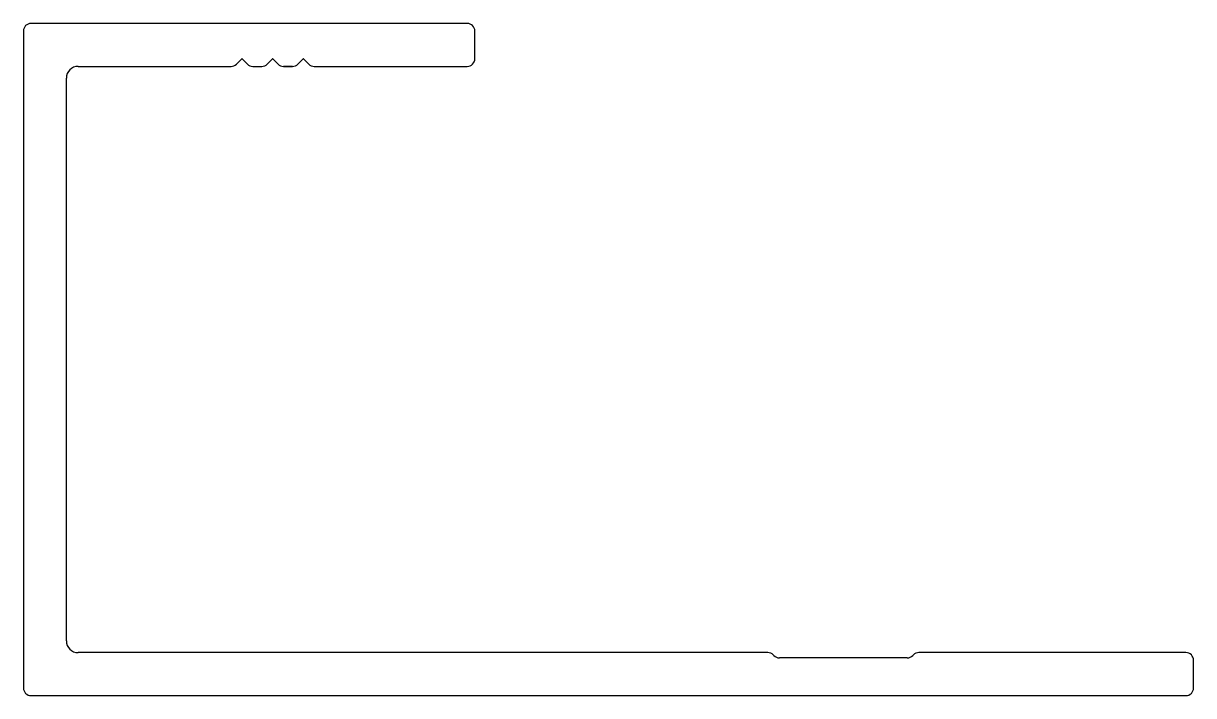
# Model space of a CAD drawing. Header units: inches. Extents: x -16.5 to 21.6, y -0.1 to 21.8.
import ezdxf

# ---------------------------------------------------------------- set-up
doc = ezdxf.new("R2010")
doc.units = ezdxf.units.IN
doc.header["$MEASUREMENT"] = 0
doc.layers.add('DRAWING', color=4, linetype='Continuous')

msp = doc.modelspace()

# ---------------------------------------------------------------- linework, layer by layer
at = {"layer": 'DRAWING', "color": 7, "linetype": 'Continuous'}
for p, q in [((-2.039, 21.787), (-16.239, 21.787)), ((-16.489, 21.537), (-16.489, 0.137)), ((-1.789, 20.637), (-1.789, 21.537)), ((-9.551, 20.461), (-9.38, 20.632)), ((-9.368, 20.632), (-9.197, 20.461)), ((-8.551, 20.461), (-8.38, 20.632)), ((-8.368, 20.632), (-8.197, 20.461)), ((-7.551, 20.461), (-7.38, 20.632)), ((-7.368, 20.632), (-7.197, 20.461)), ((-14.709, 20.387), (-9.728, 20.387)), ((-9.02, 20.387), (-8.728, 20.387)), ((-8.021, 20.387), (-7.728, 20.387)), ((-7.728, 20.387), (-8.021, 20.387)), ((-8.021, 20.387), (-7.728, 20.387)), ((-7.728, 20.387), (-8.021, 20.387)), ((-8.021, 20.387), (-7.728, 20.387)), ((-7.021, 20.387), (-7.021, 20.387)), ((-7.021, 20.387), (-7.021, 20.387)), ((-7.021, 20.387), (-2.039, 20.387)), ((-15.089, 1.667), (-15.089, 20.007)), ((5.916, 1.287), (-14.709, 1.287)), ((7.746, 1.287), (5.916, 1.287)), ((7.947, 1.192), (7.925, 1.213)), ((12.487, 1.213), (12.465, 1.192)), ((19.416, 1.287), (12.666, 1.287)), ((21.361, 1.287), (19.416, 1.287)), ((12.286, 1.117), (8.126, 1.117)), ((21.611, 0.137), (21.611, 1.037)), ((-16.239, -0.113), (21.361, -0.113))]:
    msp.add_line(p, q, dxfattribs=at)
for centre, radius, start, end in [((-16.239, 21.537), 0.25, 90, 180), ((-2.039, 21.537), 0.25, 0, 90), ((-9.374, 20.626), 0.008, 45, 135), ((-8.374, 20.626), 0.008, 45, 135), ((-7.374, 20.626), 0.008, 45, 135), ((-2.039, 20.637), 0.25, 270, 0), ((-14.709, 20.007), 0.38, 90, 180), ((-9.728, 20.637), 0.25, 270, 315), ((-9.02, 20.637), 0.25, 225, 270), ((-8.728, 20.637), 0.25, 270, 315), ((-8.021, 20.637), 0.25, 225, 270), ((-7.728, 20.637), 0.25, 270, 315), ((-7.021, 20.637), 0.25, 225, 270), ((-14.709, 1.667), 0.38, 180, 270), ((7.746, 1.034), 0.253, 45, 90), ((8.126, 1.371), 0.254, 225, 270), ((12.286, 1.371), 0.254, 270, 315), ((12.666, 1.034), 0.253, 90, 135), ((21.361, 1.037), 0.25, 360, 90), ((-16.239, 0.137), 0.25, 180, 270), ((21.361, 0.137), 0.25, 270, 360)]:
    msp.add_arc(centre, radius, start, end, dxfattribs=at)

doc.saveas('drawing.dxf')
